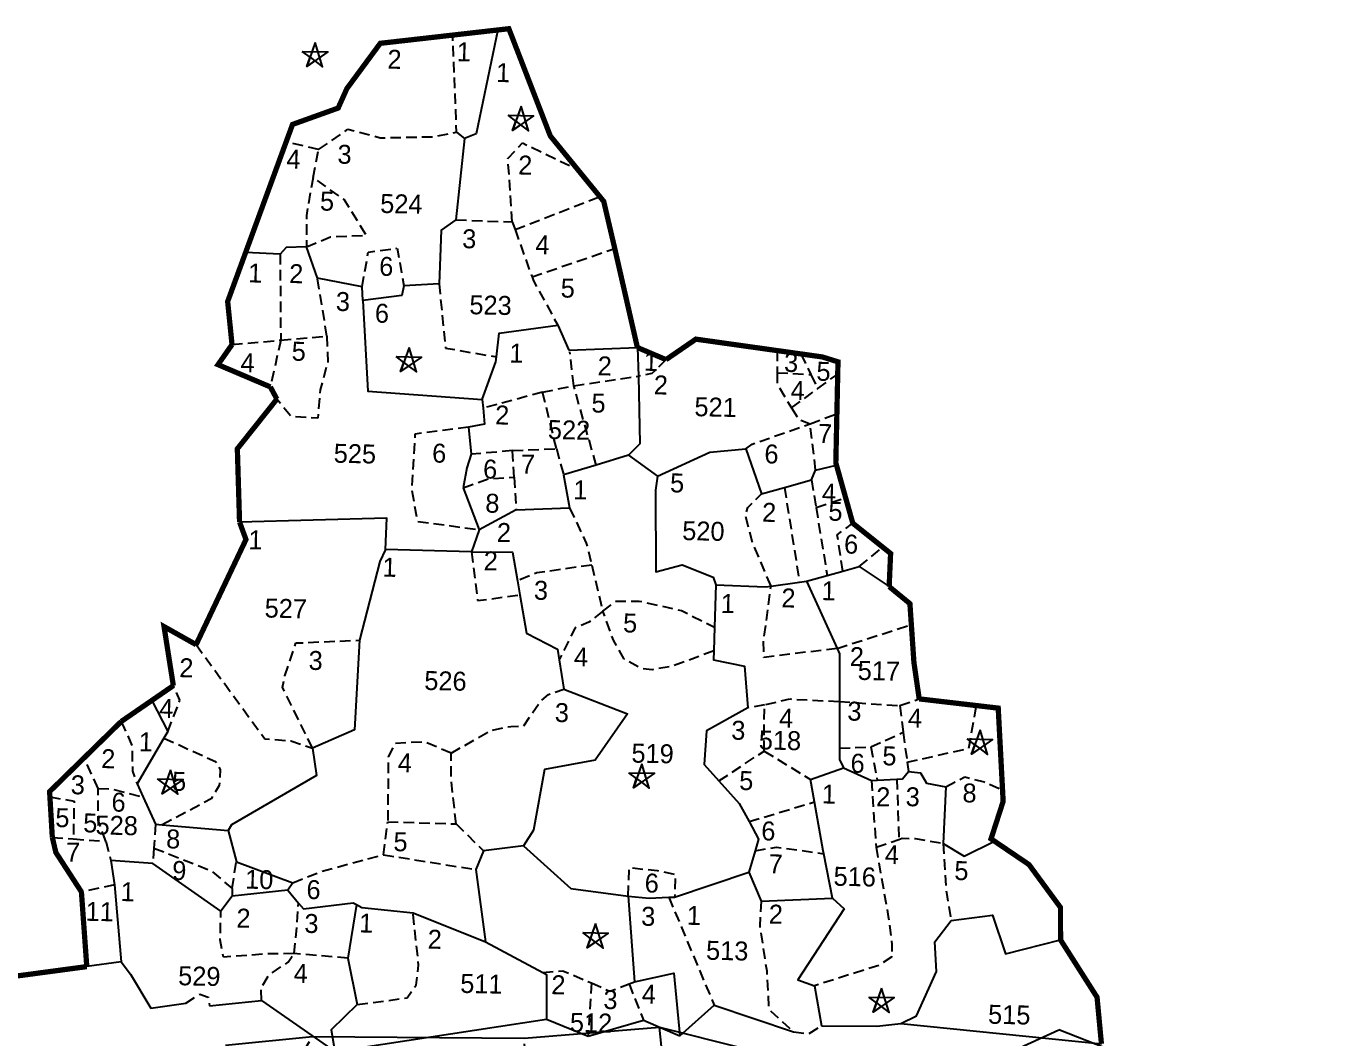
# Model space of a CAD drawing. Header units: metres. Extents: x 291404 to 294611, y 2095644 to 2100556.
# Drawn here: x 293397 to 294009, y 2098960 to 2099440 of the extents above; entities that cross this region are included whole.
import ezdxf
from ezdxf.enums import TextEntityAlignment as Align

# ---------------------------------------------------------------- set-up
doc = ezdxf.new("R2010")
doc.units = ezdxf.units.M
doc.header["$MEASUREMENT"] = 0
doc.linetypes.add('DASHED', pattern=[0.75, 0.5, -0.25])
for name, color, linetype in [('OFF', 1, 'Continuous'), ('POLY_PARCEL', 6, 'Continuous'), ('POLY_SUBPARCEL', 6, 'DASHED'), ('SYM_STONE', 1, 'Continuous'), ('TEXT_MAPIN', 7, 'Continuous'), ('TEXT_PARCEL', 7, 'Continuous'), ('V_BOUND_LINE', 7, 'Continuous')]:
    doc.layers.add(name, color=color, linetype=linetype)
doc.styles.add('TEXT_MAP', font='', dxfattribs={"height": 2.5})
doc.styles.get('TEXT_MAP').set_extended_font_data('Kruti Dev 050')

# ---------------------------------------------------------------- blocks, each defined once
blk = doc.blocks.new('STONE_STAR')
for points in [[(0.0002362777088933399, 0.6390163992749933), (-0.3757126541838147, -0.5166521227757528), (8.207050319697373e-05, -0.244048505750726), (0.3752846735993103, -0.5166621214745817)], [(-0.6072128849311298, 0.1971282657742393), (0.6073912254960874, 0.1972177086803129), (-0.3762121946533057, -0.5170557066208801), (-0.2327006643712934, -0.07488324648326738)]]:
    blk.add_lwpolyline(points, close=True)
blk.add_lwpolyline([(-0.2327006643712934, -0.07488324648326738), (8.207050319697373e-05, -0.244048505750726)])

msp = doc.modelspace()

# ---------------------------------------------------------------- linework, layer by layer
at = {"layer": 'OFF'}
for points in [[(293600.6755979907, 2099389.554959543), (293604.4365202389, 2099386.626335688)], [(293455.7011772426, 2098974.563865143), (293472.3439135232, 2098976.955139917)], [(293483.5804843757, 2098975.691954928), (293508.1799454882, 2098978.241856596)], [(293508.1799454882, 2098978.241856596), (293542.9153624297, 2098954.119460617)], [(293706.4128734326, 2098961.560261737), (293722.7046659103, 2098976.089277633)], [(293722.7046659103, 2098976.089277633), (293760.3191409654, 2098963.347240514)], [(293542.9153624297, 2098954.119460617), (293643.212868933, 2098969.356310035)], [(293643.212868933, 2098969.356310035), (293663.0001326016, 2098961.330908195)], [(293663.0001326016, 2098961.330908195), (293689.2488692948, 2098968.863588221)], [(293689.2488692948, 2098968.863588221), (293706.4128734326, 2098961.560261737)], [(293811.2604065017, 2098967.286586067), (293906.2564590601, 2098957.753715888)], [(293491.1548090551, 2098957.059312576), (293532.4445880551, 2098961.107300701)], [(293532.4445880551, 2098961.107300701), (293632.6874529886, 2098960.425035941)], [(293632.6874529886, 2098960.425035941), (293696.8330605987, 2098965.608043662)], [(293833.886402698, 2098940.555555636), (293886.0357454094, 2098964.303892474)]]:
    msp.add_lwpolyline(points, dxfattribs=at)
at = {"layer": 'POLY_PARCEL'}
for points in [[(293620.2134834845, 2099437.986200077), (293610.0160289085, 2099388.811425644), (293604.4365202389, 2099386.626335688), (293600.3846582522, 2099348.00268392)], [(293600.3846582522, 2099348.00268392), (293593.3635720343, 2099343.08335433), (293592.3619900316, 2099317.758810532)], [(293529.567928044, 2099335.22826656), (293519.8799822627, 2099334.974207717), (293517.0459906801, 2099331.808849914)], [(293534.7836717338, 2099320.370227538), (293529.567928044, 2099335.22826656)], [(293517.0459906801, 2099331.808849914), (293500.6816728939, 2099332.544085704)], [(293555.9047012617, 2099316.232756529), (293534.7836717338, 2099320.370227538)], [(293556.227924051, 2099309.774168387), (293555.9047012617, 2099316.232756529)], [(293575.7414466919, 2099316.731042743), (293574.7214119289, 2099312.144462754), (293556.227924051, 2099309.774168387)], [(293592.3619900316, 2099317.758810532), (293575.7414466919, 2099316.731042743)], [(293556.227924051, 2099309.774168387), (293558.5396472905, 2099266.867182258), (293612.8624310195, 2099262.942738404)], [(293619.5235788466, 2099283.103130854), (293620.9098698011, 2099294.347185705), (293648.6548214506, 2099298.123932501)], [(293648.6548214506, 2099298.123932501), (293653.7876732969, 2099286.281134908)], [(293653.7876732969, 2099286.281134908), (293686.3498770798, 2099287.57706462)], [(293686.3498770798, 2099287.57706462), (293686.8044072103, 2099273.972916534)], [(293612.8624310195, 2099262.942738404), (293619.2370645269, 2099280.779244432), (293619.5235788466, 2099283.103130854)], [(293686.8044072103, 2099273.972916534), (293687.5701000252, 2099241.993156387), (293682.1700715746, 2099236.535274075)], [(293612.8624310195, 2099262.942738404), (293613.2499127812, 2099258.856146555)], [(293613.2499127812, 2099258.856146555), (293613.9710676306, 2099251.250458181), (293606.3533748904, 2099249.896068265)], [(293606.3533748904, 2099249.896068265), (293607.595355544, 2099236.975261345)], [(293607.595355544, 2099236.975261345), (293605.5614800383, 2099230.571524026), (293603.8421503407, 2099221.127118905)], [(293682.1700715746, 2099236.535274075), (293666.8510382486, 2099231.766916084)], [(293682.1700715746, 2099236.535274075), (293695.8774524053, 2099226.651421342)], [(293695.8774524053, 2099226.651421342), (293720.6833799311, 2099238.060567294), (293737.7746154064, 2099239.539121202)], [(293737.7746154064, 2099239.539121202), (293745.1570397466, 2099218.18314843)], [(293666.8510382486, 2099231.766916084), (293651.3603630119, 2099227.318619153)], [(293770.8028864409, 2099229.523568025), (293770.8028864409, 2099229.523568025), (293780.6887073967, 2099231.888832864)], [(293651.3603630119, 2099227.318619153), (293654.2521325005, 2099211.588512322)], [(293695.8774524053, 2099226.651421342), (293695.0046601061, 2099219.935413199), (293695.1005532446, 2099181.223229647), (293707.6224907089, 2099184.642650992), (293722.252113873, 2099178.800385276), (293723.5560534116, 2099175.085877794)], [(293756.0452839011, 2099221.224829328), (293768.880291722, 2099224.810347578)], [(293768.880291722, 2099224.810347578), (293770.8028864409, 2099229.523568025), (293770.8028864409, 2099229.523568025)], [(293603.8421503407, 2099221.127118905), (293611.3860371003, 2099201.245413157)], [(293745.1570397466, 2099218.18314843), (293756.0452839011, 2099221.224829328)], [(293566.9989075506, 2099191.874583915), (293567.6937073737, 2099206.650273692), (293497.8205650655, 2099204.891714454)], [(293628.96491356, 2099210.726174332), (293611.3860371003, 2099201.245413157)], [(293628.96491356, 2099210.726174332), (293654.2521325005, 2099211.588512322)], [(293611.3860371003, 2099201.245413157), (293607.7460939446, 2099190.704266353)], [(293566.9989075506, 2099191.874583915), (293564.2226781807, 2099186.245177163), (293554.6985662184, 2099148.903286583)], [(293607.7460939446, 2099190.704266353), (293566.9989075506, 2099191.874583915)], [(293607.7460939446, 2099190.704266353), (293627.0967916095, 2099190.670500327), (293629.5084714467, 2099176.970432437)], [(293776.2879945732, 2099179.614454056), (293783.7571827384, 2099181.654097207)], [(293783.7571827384, 2099181.654097207), (293791.5191222319, 2099183.773683216)], [(293791.5191222319, 2099183.773683216), (293805.6649332826, 2099174.306519626)], [(293629.5084714467, 2099176.970432437), (293630.665164366, 2099170.399588631)], [(293723.5560534116, 2099175.085877794), (293722.9281339007, 2099155.098745271)], [(293723.5560534116, 2099175.085877794), (293747.0502063906, 2099174.123596366), (293749.6786192462, 2099174.503987977)], [(293749.6786192462, 2099174.503987977), (293763.1666454536, 2099176.456014656)], [(293763.1666454536, 2099176.456014656), (293766.4752474036, 2099176.934845225)], [(293766.4752474036, 2099176.934845225), (293776.2879945732, 2099179.614454056)], [(293766.4752474036, 2099176.934845225), (293780.960161765, 2099144.991399558)], [(293630.665164366, 2099170.399588631), (293633.8649719318, 2099152.222391057), (293648.5026526179, 2099144.704335575), (293649.3198875308, 2099139.536584965)], [(293722.9281339007, 2099155.098745271), (293722.5744318201, 2099143.840152035)], [(293554.6985662184, 2099148.903286583), (293552.2753488162, 2099106.479664351), (293532.359301891, 2099097.802881653)], [(293780.960161765, 2099144.991399558), (293782.0760949804, 2099142.530442514), (293782.1077248135, 2099119.855296985)], [(293649.3198875308, 2099139.536584965), (293651.5115169101, 2099125.677908733)], [(293722.5744318201, 2099143.840152035), (293722.4422134922, 2099139.631546957), (293737.1769820753, 2099136.66234609), (293738.6526019227, 2099116.910157622), (293719.0672750565, 2099105.950852844), (293717.9689320694, 2099090.046041989), (293724.9881848149, 2099082.235149702)], [(293456.2760620114, 2099120.396154967), (293463.8106985867, 2099105.628611127)], [(293651.5115169101, 2099125.677908733), (293681.6182294023, 2099114.037251381), (293666.3227333431, 2099092.117404802), (293642.3237510627, 2099087.699449396), (293637.157656964, 2099058.987159201), (293632.4446471173, 2099051.502869593)], [(293782.1077248135, 2099119.855296985), (293782.1386064481, 2099097.716528355)], [(293461.9982093088, 2099102.550589057), (293449.2434263814, 2099080.890045278)], [(293463.8106985867, 2099105.628611127), (293461.9982093088, 2099102.550589057)], [(293532.359301891, 2099097.802881653), (293534.3598176917, 2099084.865885036), (293494.019002139, 2099061.455273512), (293492.4453042867, 2099058.834150314)], [(293782.1386064481, 2099097.716528355), (293782.1459266664, 2099092.468729075), (293784.0807311707, 2099088.45254972)], [(293768.3688873005, 2099082.984857227), (293784.0807311707, 2099088.45254972)], [(293770.2910117205, 2099072.294281377), (293768.3688873005, 2099082.984857227)], [(293784.0807311707, 2099088.45254972), (293797.2337042285, 2099082.483160072)], [(293800.0084028793, 2099082.637014057), (293809.3606049975, 2099083.155583369)], [(293809.3606049975, 2099083.155583369), (293812.0493794259, 2099083.304672951), (293814.7770648474, 2099086.659652396)], [(293814.7770648474, 2099086.659652396), (293820.4579771108, 2099086.159159455), (293823.3869319283, 2099081.166471065), (293832.4569697314, 2099079.455913409)], [(293449.2434263814, 2099080.890045278), (293452.1227679835, 2099074.551347157)], [(293724.9881848149, 2099082.235149702), (293734.6475889953, 2099071.486346609), (293739.253970654, 2099062.965045386)], [(293797.2337042285, 2099082.483160072), (293800.0084028793, 2099082.637014057)], [(293832.4569697314, 2099079.455913409), (293831.2399405496, 2099052.631802758)], [(293452.1227679835, 2099074.551347157), (293457.9413007103, 2099061.742195777)], [(293774.7138750438, 2099047.785782202), (293774.4674285564, 2099049.065659702), (293770.2910117205, 2099072.294281377)], [(293457.9413007103, 2099061.742195777), (293461.176613924, 2099061.469519075)], [(293461.176613924, 2099061.469519075), (293492.4453042867, 2099058.834150314)], [(293492.4453042867, 2099058.834150314), (293496.3017010819, 2099043.961322654)], [(293739.253970654, 2099062.965045386), (293743.7732713806, 2099054.604834343), (293742.1669662575, 2099049.143199248)], [(293831.2399405496, 2099052.631802758), (293841.2428441763, 2099046.653395889), (293855.6374380859, 2099053.662439526)], [(293613.4958648653, 2099049.100093339), (293609.8170960533, 2099040.22924832)], [(293632.4446471173, 2099051.502869593), (293613.4958648653, 2099049.100093339)], [(293632.4446471173, 2099051.502869593), (293654.7799371502, 2099031.305465421), (293682.0224200561, 2099027.690064636)], [(293742.1669662575, 2099049.143199248), (293739.1794267071, 2099038.985197119)], [(293778.763400257, 2099026.7552686), (293774.7138750438, 2099047.785782202)], [(293456.7863231334, 2099043.183887179), (293436.8231639004, 2099044.534306438)], [(293436.8231639004, 2099044.534306438), (293438.5092056157, 2099033.000681235)], [(293488.9340047333, 2099020.501590083), (293456.7863231334, 2099043.183887179)], [(293496.3017010819, 2099043.961322654), (293523.0273787761, 2099033.909805153)], [(293609.8170960533, 2099040.22924832), (293614.3986681901, 2099005.999492324)], [(293523.0273787761, 2099033.909805153), (293520.6789573621, 2099030.546730936)], [(293704.0198893962, 2099027.220564461), (293739.1794267071, 2099038.985197119)], [(293739.1794267071, 2099038.985197119), (293744.9605374538, 2099025.220641346)], [(293438.5092056157, 2099033.000681235), (293441.7502057383, 2098996.478539967)], [(293520.6789573621, 2099030.546730936), (293494.3974662177, 2099027.590619407)], [(293520.6789573621, 2099030.546730936), (293525.7843645513, 2099024.419250223)], [(293494.3974662177, 2099027.590619407), (293488.9340047333, 2099020.501590083)], [(293525.7843645513, 2099024.419250223), (293528.0782093156, 2099021.666190765), (293551.6655649227, 2099024.575954506), (293553.3086932049, 2099023.634135676)], [(293553.3086932049, 2099023.634135676), (293549.1717016418, 2098998.357486684)], [(293553.3086932049, 2099023.634135676), (293555.7889535849, 2099022.212484088), (293580.021575059, 2099019.799057947)], [(293682.0224200561, 2099027.690064636), (293691.8671742889, 2099026.72145815), (293701.2406004706, 2099027.106420368)], [(293682.0224200561, 2099027.690064636), (293684.9493878267, 2098987.048476396)], [(293701.2406004706, 2099027.106420368), (293704.0198893962, 2099027.220564461)], [(293744.9605374538, 2099025.220641346), (293778.763400257, 2099026.7552686)], [(293778.763400257, 2099026.7552686), (293784.343544332, 2099021.713746234), (293762.3764433785, 2098988.050628449), (293770.2844100025, 2098985.227139259)], [(293580.021575059, 2099019.799057947), (293614.3986681901, 2099005.999492324)], [(293811.2604065017, 2098967.286586067), (293818.5473863148, 2098970.923497911), (293828.1028638033, 2098991.95722273), (293827.2644191816, 2099006.007150881), (293835.0681970743, 2099016.080179592)], [(293835.0681970743, 2099016.080179592), (293854.6850939784, 2099018.681674936), (293860.7442802418, 2099000.348634871), (293886.8911111859, 2099006.935516199)], [(293614.3986681901, 2099005.999492324), (293641.4926459768, 2098991.549230428)], [(293549.1717016418, 2098998.357486684), (293553.6329109968, 2098976.266112269)], [(293441.7502057383, 2098996.478539967), (293425.4230214322, 2098994.288150614)], [(293441.7502057383, 2098996.478539967), (293446.1800495671, 2098990.695331313), (293455.7011772426, 2098974.563865143)], [(293641.4926459768, 2098991.549230428), (293643.2866749135, 2098990.592405698), (293643.212868933, 2098969.356310035)], [(293684.9493878267, 2098987.048476396), (293703.6305476001, 2098991.200684248), (293706.4128734326, 2098961.560261737)], [(293770.2844100025, 2098985.227139259), (293773.6725454342, 2098966.192617491)], [(293553.6329109968, 2098976.266112269), (293541.2374760468, 2098964.39486472), (293542.9153624297, 2098954.119460617)], [(293773.6725454342, 2098966.192617491), (293799.8500451584, 2098966.013144488), (293811.2604065017, 2098967.286586067)], [(293699.9843657031, 2098935.132831552), (293696.8330605987, 2098965.608043662)], [(293696.8330605987, 2098965.608043662), (293736.4203433801, 2098955.619478882)], [(294009.4332801381, 2098903.769595304), (294001.6654262995, 2098908.112971725), (293985.9679646721, 2098913.64494413), (293963.3884574786, 2098934.071453635), (293908.3113493629, 2098946.503465066), (293908.1835739292, 2098955.623380801), (293886.0357454094, 2098964.303892474)]]:
    msp.add_lwpolyline(points, dxfattribs=at)
at = {"layer": 'POLY_SUBPARCEL', "ltscale": 10, "flags": 128}
for points in [[(293535.3095535379, 2099381.398713872), (293549.167151946, 2099390.995441543), (293564.4394705627, 2099386.917153173), (293589.7074193688, 2099387.40121309), (293600.6755979907, 2099389.554959543), (293598.8462278573, 2099435.560068046)], [(293535.3095535379, 2099381.398713872), (293519.8926678354, 2099384.960480881)], [(293627.0735876272, 2099347.033701898), (293624.9846832735, 2099377.096899833), (293631.9680625701, 2099384.45250215), (293658.0484588452, 2099371.913278231)], [(293532.6375915309, 2099368.152039477), (293535.3095535379, 2099381.398713872)], [(293532.6375915309, 2099368.152039477), (293529.5225809778, 2099350.13913249), (293529.567928044, 2099335.22826656)], [(293529.567928044, 2099335.22826656), (293540.9111063899, 2099340.003567403), (293557.9911289905, 2099340.6623808), (293547.4304748413, 2099357.60269137), (293532.6375915309, 2099368.152039477)], [(293628.3799482166, 2099343.39140708), (293668.5554003983, 2099359.047618585)], [(293600.3846582522, 2099348.00268392), (293627.0735876272, 2099347.033701898)], [(293627.0735876272, 2099347.033701898), (293628.3799482166, 2099343.39140708)], [(293628.3799482166, 2099343.39140708), (293636.4150577309, 2099320.988528437)], [(293555.9047012617, 2099316.232756529), (293558.8472398474, 2099332.798334784), (293572.537452241, 2099334.552865791), (293575.7414466919, 2099316.731042743)], [(293636.4150577309, 2099320.988528437), (293675.6251689441, 2099334.489701813)], [(293517.0459906801, 2099331.808849914), (293517.3390851561, 2099291.044187117)], [(293539.2245080438, 2099292.964922762), (293534.7836717338, 2099320.370227538)], [(293592.3619900316, 2099317.758810532), (293595.421923794, 2099287.330914204), (293619.5235788466, 2099283.103130854)], [(293636.4150577309, 2099320.988528437), (293637.0602010653, 2099319.189789066), (293648.6548214506, 2099298.123932501)], [(293539.2245080438, 2099292.964922762), (293539.6448477448, 2099280.675611374), (293535.9493958603, 2099267.450781704), (293534.9832479528, 2099254.167699484), (293522.3674668821, 2099254.778080862), (293515.5110402009, 2099263.119637395)], [(293517.3390851561, 2099291.044187117), (293539.2245080438, 2099292.964922762)], [(293494.2511698732, 2099288.945286286), (293517.3390851561, 2099291.044187117)], [(293517.3390851561, 2099291.044187117), (293512.4164538346, 2099268.903294599)], [(293656.166804941, 2099269.487103303), (293654.3805896539, 2099285.55918332)], [(293752.6249328118, 2099286.100085675), (293752.5799429977, 2099275.632714578)], [(293699.9156259141, 2099281.820536597), (293693.2739960863, 2099275.182853341), (293686.8044072103, 2099273.972916534)], [(293763.817696528, 2099284.525499023), (293768.6184274034, 2099274.712291028)], [(293656.166804941, 2099269.487103303), (293686.8044072103, 2099273.972916534)], [(293752.5799429977, 2099275.632714578), (293752.5564432436, 2099270.165240419), (293759.4597928118, 2099258.965132603)], [(293752.5799429977, 2099275.632714578), (293768.6184274034, 2099274.712291028)], [(293768.6184274034, 2099274.712291028), (293771.8631278043, 2099268.07977595)], [(293771.8631278043, 2099268.07977595), (293781.2936310522, 2099275.009821276)], [(293641.4168015169, 2099266.404183789), (293656.166804941, 2099269.487103303)], [(293666.8510382486, 2099231.766916084), (293656.166804941, 2099269.487103303)], [(293759.4597928118, 2099258.965132603), (293771.8631278043, 2099268.07977595)], [(293641.4168015169, 2099266.404183789), (293613.2499127812, 2099258.856146555)], [(293648.0136116464, 2099239.655979466), (293641.4168015169, 2099266.404183789)], [(293759.4597928118, 2099258.965132603), (293762.7832020382, 2099253.573178845), (293768.1981600206, 2099251.410879077)], [(293768.1981600206, 2099251.410879077), (293780.8933768806, 2099256.256731624)], [(293606.3533748904, 2099249.896068265), (293580.9207837055, 2099246.545896014), (293579.3369380258, 2099220.313417016), (293582.0872043023, 2099205.245410223), (293611.3860371003, 2099201.245413157)], [(293737.7746154064, 2099239.539121202), (293740.6867359793, 2099241.764447545), (293768.1981600206, 2099251.410879077)], [(293770.8028864409, 2099229.523568025), (293768.1981600206, 2099251.410879077)], [(293627.1735107115, 2099238.736296277), (293607.595355544, 2099236.975261345)], [(293627.1735107115, 2099238.736296277), (293648.0136116464, 2099239.655979466)], [(293627.9277386779, 2099226.098736044), (293627.1735107115, 2099238.736296277)], [(293648.0136116464, 2099239.655979466), (293651.3603630119, 2099227.318619153)], [(293603.8421503407, 2099221.127118905), (293615.6240068991, 2099225.337980495), (293627.9277386779, 2099226.098736044)], [(293627.9277386779, 2099226.098736044), (293628.96491356, 2099210.726174332)], [(293768.880291722, 2099224.810347578), (293771.0118885933, 2099211.805043887)], [(293749.6786192462, 2099174.503987977), (293741.0457711287, 2099194.937054176), (293737.569509486, 2099207.97383433), (293738.6730501789, 2099211.70260664), (293745.1570397466, 2099218.18314843)], [(293756.0452839011, 2099221.224829328), (293763.1666454536, 2099176.456014656)], [(293771.0118885933, 2099211.805043887), (293785.0567150753, 2099216.337158083)], [(293771.0118885933, 2099211.805043887), (293776.2879945732, 2099179.614454056)], [(293654.2521325005, 2099211.588512322), (293662.147903605, 2099194.934263915), (293664.6885091942, 2099184.495698156)], [(293783.7571827384, 2099181.654097207), (293781.0638159601, 2099198.858622894), (293788.4279042566, 2099204.334514858)], [(293607.7460939446, 2099190.704266353), (293610.6116419038, 2099167.650595953), (293630.665164366, 2099170.399588631)], [(293791.5191222319, 2099183.773683216), (293802.6495220836, 2099192.976685231)], [(293664.6885091942, 2099184.495698156), (293638.6358406631, 2099180.767906332), (293629.5084714467, 2099176.970432437)], [(293664.6885091942, 2099184.495698156), (293669.992924603, 2099162.701489212)], [(293780.960161765, 2099144.991399558), (293746.3477907319, 2099140.767330861), (293746.174004097, 2099148.616813776), (293749.6786192462, 2099174.503987977)], [(293669.992924603, 2099162.701489212), (293663.394375017, 2099157.38439516), (293656.8540441709, 2099154.795020962), (293649.3198875308, 2099139.536584965)], [(293669.992924603, 2099162.701489212), (293676.2357538483, 2099167.343934927), (293687.160275409, 2099167.451886864), (293707.2016075526, 2099162.930693597), (293722.9281339007, 2099155.098745271)], [(293722.5744318201, 2099143.840152035), (293702.5400077606, 2099136.422781707), (293693.2922050126, 2099134.914557241), (293688.5231843964, 2099135.35746229), (293680.0886982264, 2099139.972053342), (293675.1531754548, 2099148.605408374), (293669.992924603, 2099162.701489212)], [(293780.960161765, 2099144.991399558), (293816.185755253, 2099156.260544442)], [(293477.2222185009, 2099146.814501807), (293509.8177591151, 2099102.188326746), (293522.0850971399, 2099101.244259775), (293532.359301891, 2099097.802881653)], [(293532.359301891, 2099097.802881653), (293518.1884957962, 2099126.570351318), (293519.3284232493, 2099132.003950773), (293524.4394721124, 2099147.586411201), (293554.6985662184, 2099148.903286583)], [(293463.8106985867, 2099105.628611127), (293469.5904177538, 2099120.44406507), (293466.438442059, 2099127.39038069)], [(293598.0576658432, 2099095.374645545), (293617.061830194, 2099106.226013838), (293626.316917326, 2099108.075200898), (293632.4651410712, 2099108.285099613), (293640.3375980766, 2099119.860671243), (293644.1631724456, 2099123.190223632), (293651.5115169101, 2099125.677908733)], [(293746.4252253208, 2099096.420002723), (293746.549809967, 2099118.249061073), (293758.5560402407, 2099121.062892613), (293782.1077248135, 2099119.855296985)], [(293782.1077248135, 2099119.855296985), (293810.7104308365, 2099117.903020216)], [(293810.7104308365, 2099117.903020216), (293819.9046662499, 2099121.114706665)], [(293746.549809967, 2099118.249061073), (293738.6526019227, 2099116.910157622)], [(293810.7104308365, 2099117.903020216), (293812.3537276525, 2099105.277805672)], [(293814.2042512448, 2099091.060497426), (293843.4665407235, 2099097.71959727), (293847.0196603524, 2099117.948674253)], [(293441.761970907, 2099110.406877959), (293446.9417429636, 2099098.754624216), (293447.0282014886, 2099086.813561521), (293449.2434263814, 2099080.890045278)], [(293461.9982093088, 2099102.550589057), (293486.3784696937, 2099091.431623453), (293488.6865642893, 2099087.630035341), (293488.1852969077, 2099080.136078421), (293484.294226313, 2099073.737834485), (293461.176613924, 2099061.469519075)], [(293796.9829620022, 2099098.411015114), (293812.3537276525, 2099105.277805672)], [(293812.3537276525, 2099105.277805672), (293814.2042512448, 2099091.060497426)], [(293598.0576658432, 2099095.374645545), (293585.5437676629, 2099100.75854114), (293571.5342217844, 2099100.034193415), (293568.3254754116, 2099093.621386379), (293568.0116796695, 2099062.927229557)], [(293600.4149624275, 2099061.894516167), (293598.1368469779, 2099083.09261563), (293598.0576658432, 2099095.374645545)], [(293724.9881848149, 2099082.235149702), (293746.4252253208, 2099096.420002723)], [(293746.4252253208, 2099096.420002723), (293768.3688873005, 2099082.984857227)], [(293782.1386064481, 2099097.716528355), (293796.9829620022, 2099098.411015114)], [(293796.9829620022, 2099098.411015114), (293800.0084028793, 2099082.637014057)], [(293430.8115670397, 2099078.631664853), (293424.1835107669, 2099093.210716948)], [(293814.2042512448, 2099091.060497426), (293814.7770648474, 2099086.659652396)], [(293809.3606049975, 2099083.155583369), (293810.2917483414, 2099054.551463145)], [(293832.4569697314, 2099079.455913409), (293841.4696326375, 2099084.117392405), (293850.6373845702, 2099081.874999836), (293859.4030216194, 2099077.933764456)], [(293430.8115670397, 2099078.631664853), (293437.2936790502, 2099078.493314723), (293452.1227679835, 2099074.551347157)], [(293434.3742872073, 2099053.653822003), (293430.8325293389, 2099063.62191061), (293430.8115670397, 2099078.631664853)], [(293797.2337042285, 2099082.483160072), (293799.4610803406, 2099050.901939242)], [(293407.951878509, 2099074.637237992), (293419.422171947, 2099072.734582989), (293419.0268814939, 2099054.773087987)], [(293739.253970654, 2099062.965045386), (293770.2910117205, 2099072.294281377)], [(293457.9413007103, 2099061.742195777), (293457.2384166232, 2099050.448175826)], [(293565.971107624, 2099047.279239276), (293568.0116796695, 2099062.927229557)], [(293568.0116796695, 2099062.927229557), (293600.4149624275, 2099061.894516167)], [(293600.4149624275, 2099061.894516167), (293613.4958648653, 2099049.100093339)], [(293409.0941707187, 2099055.497467437), (293419.0268814939, 2099054.773087987)], [(293419.0268814939, 2099054.773087987), (293434.3742872073, 2099053.653822003)], [(293434.3742872073, 2099053.653822003), (293436.8231639004, 2099044.534306438)], [(293799.4610803406, 2099050.901939242), (293810.2917483414, 2099054.551463145)], [(293810.2917483414, 2099054.551463145), (293811.8375785506, 2099055.072349234), (293817.9785249055, 2099054.941280731), (293831.2399405496, 2099052.631802758)], [(293831.2399405496, 2099052.631802758), (293832.7923706106, 2099029.382182855), (293835.0681970743, 2099016.080179592)], [(293457.2384166232, 2099050.448175826), (293456.7863231334, 2099043.183887179)], [(293457.2384166232, 2099050.448175826), (293484.589988457, 2099039.619464595), (293494.3090794406, 2099031.22513463)], [(293523.0273787761, 2099033.909805153), (293536.4490834029, 2099039.381320018), (293565.971107624, 2099047.279239276)], [(293565.971107624, 2099047.279239276), (293609.8170960533, 2099040.22924832)], [(293742.1669662575, 2099049.143199248), (293752.280615623, 2099050.925990374), (293774.7138750438, 2099047.785782202)], [(293799.4610803406, 2099050.901939242), (293805.2445668983, 2099018.030924026), (293807.0077300573, 2099004.689589105), (293806.8840150916, 2098998.893177705), (293800.9969062824, 2098994.925384803), (293770.2844100025, 2098985.227139259)], [(293494.3090794406, 2099031.22513463), (293496.3017010819, 2099043.961322654)], [(293682.0224200561, 2099027.690064636), (293682.4430521547, 2099041.159578236), (293695.7266098516, 2099039.852703644), (293704.2193148572, 2099037.965836919), (293704.0198893962, 2099027.220564461)], [(293438.5092056157, 2099033.000681235), (293422.8764149818, 2099029.691372414)], [(293494.3090794406, 2099031.22513463), (293494.3974662177, 2099027.590619407)], [(293523.6714613407, 2099000.425173424), (293524.9714904242, 2099013.36000695), (293525.7843645513, 2099024.419250223)], [(293701.2406004706, 2099027.106420368), (293722.7046659103, 2098976.089277633)], [(293744.9605374538, 2099025.220641346), (293744.3234432087, 2099013.492247419), (293747.6250485359, 2098992.27230323), (293748.6040045826, 2098974.172017191), (293760.3191409654, 2098963.347240514)], [(293523.6714613407, 2099000.425173424), (293511.3822841513, 2099000.346343363), (293490.1864699651, 2098998.752011685), (293488.6553050916, 2099006.971583696), (293488.9340047333, 2099020.501590083)], [(293553.6329109968, 2098976.266112269), (293577.2381376149, 2098979.474257424), (293581.4630964751, 2098985.524252516), (293582.6903521336, 2098995.049436226), (293580.021575059, 2099019.799057947)], [(293508.1799454882, 2098978.241856596), (293507.9625017921, 2098984.045544996), (293511.8535723868, 2098990.443788932), (293520.8548220687, 2098996.391841871), (293523.6714613407, 2099000.425173424)], [(293549.1717016418, 2098998.357486684), (293523.6714613407, 2099000.425173424)], [(293641.4926459768, 2098991.549230428), (293651.032035634, 2098992.287202024), (293664.5621533909, 2098986.540494334)], [(293664.5621533909, 2098986.540494334), (293663.0001326016, 2098961.330908195)], [(293664.5621533909, 2098986.540494334), (293673.3523599015, 2098982.600551619), (293682.3999114776, 2098986.070650086)], [(293682.3999114776, 2098986.070650086), (293684.9493878267, 2098987.048476396)], [(293682.3999114776, 2098986.070650086), (293689.2488692948, 2098968.863588221)], [(293472.3439135232, 2098976.955139917), (293478.9206311295, 2098981.249341261), (293482.9854811744, 2098979.798097959), (293483.5804843757, 2098975.691954928)], [(293507.066821523, 2098908.336762842), (293531.1417097535, 2098927.75757616), (293524.3225888724, 2098947.865670292), (293532.4445880551, 2098961.107300701)], [(293634.5527563771, 2098937.758417817), (293632.6874529886, 2098960.425035941)], [(293760.3191409654, 2098963.347240514), (293767.4690225129, 2098962.512397322), (293773.6725454342, 2098966.192617491)]]:
    msp.add_lwpolyline(points, dxfattribs=at)
at = {"layer": 'V_BOUND_LINE', "const_width": 2.493610258846112}
for points in [[(293598.8462278573, 2099435.560068046), (293620.2134834845, 2099437.986200077)], [(293620.2134834845, 2099437.986200077), (293625.4415999647, 2099438.579823379), (293645.0956307317, 2099387.773904954), (293658.0484588452, 2099371.913278231)], [(293519.8926678354, 2099384.960480881), (293522.9272430341, 2099393.240192228), (293544.546337618, 2099400.997834528), (293548.6759092233, 2099410.200810703), (293564.5089662115, 2099431.661264578), (293598.8462278573, 2099435.560068046)], [(293500.6816728939, 2099332.544085704), (293519.8926678354, 2099384.960480881)], [(293658.0484588452, 2099371.913278231), (293668.5554003983, 2099359.047618585)], [(293668.5554003983, 2099359.047618585), (293670.4078970924, 2099356.779252301), (293675.6251689441, 2099334.489701813)], [(293675.6251689441, 2099334.489701813), (293686.3498770798, 2099287.57706462)], [(293494.2511698732, 2099288.945286286), (293492.1839452072, 2099309.35839158), (293500.6816728939, 2099332.544085704)], [(293699.9156259141, 2099281.820536597), (293714.0675227492, 2099291.524303031), (293752.6249328118, 2099286.100085675)], [(293512.4164538346, 2099268.903294599), (293487.6122123047, 2099279.438520869), (293494.2511698732, 2099288.945286286)], [(293686.3498770798, 2099287.57706462), (293699.9156259141, 2099281.820536597)], [(293752.6249328118, 2099286.100085675), (293763.817696528, 2099284.525499023)], [(293763.817696528, 2099284.525499023), (293773.9575546237, 2099283.099034066), (293781.4171216488, 2099280.795720319), (293781.2936310522, 2099275.009821276)], [(293781.2936310522, 2099275.009821276), (293780.8933768806, 2099256.256731624)], [(293515.5110402009, 2099263.119637395), (293512.4164538346, 2099268.903294599)], [(293497.8205650655, 2099204.891714454), (293496.7730713763, 2099239.577078226), (293515.5110402009, 2099263.119637395)], [(293780.8933768806, 2099256.256731624), (293780.3955600353, 2099232.932542665), (293780.6887073967, 2099231.888832864)], [(293780.6887073967, 2099231.888832864), (293782.5174173993, 2099225.377969028)], [(293782.5174173993, 2099225.377969028), (293785.0567150753, 2099216.337158083)], [(293785.0567150753, 2099216.337158083), (293788.4279042566, 2099204.334514858)], [(293477.2222185009, 2099146.814501807), (293500.8617862801, 2099196.607742334), (293497.8205650655, 2099204.891714454)], [(293788.4279042566, 2099204.334514858), (293802.6495220836, 2099192.976685231)], [(293802.6495220836, 2099192.976685231), (293806.3577721704, 2099190.015160515), (293805.6649332826, 2099174.306519626)], [(293805.6649332826, 2099174.306519626), (293815.5042993401, 2099166.234800171), (293816.185755253, 2099156.260544442)], [(293466.438442059, 2099127.39038069), (293462.0295433342, 2099155.357826931), (293477.2222185009, 2099146.814501807)], [(293816.185755253, 2099156.260544442), (293817.4114285507, 2099138.320750127), (293819.9046662499, 2099121.114706665)], [(293456.2760620114, 2099120.396154967), (293466.438442059, 2099127.39038069)], [(293441.761970907, 2099110.406877959), (293456.2760620114, 2099120.396154967)], [(293819.9046662499, 2099121.114706665), (293847.0196603524, 2099117.948674253)], [(293847.0196603524, 2099117.948674253), (293857.3549943704, 2099116.741887988), (293859.4030216194, 2099077.933764456)], [(293424.1835107669, 2099093.210716948), (293441.761970907, 2099110.406877959)], [(293407.951878509, 2099074.637237992), (293407.7999172998, 2099077.183436461), (293424.1835107669, 2099093.210716948)], [(293859.4030216194, 2099077.933764456), (293859.6869313542, 2099072.553951242), (293853.9448190098, 2099054.808977443), (293855.6374380859, 2099053.662439526)], [(293409.0941707187, 2099055.497467437), (293407.951878509, 2099074.637237992)], [(293409.0941707187, 2099055.497467437), (293410.7624551282, 2099048.38332386), (293422.8764149818, 2099029.691372414)], [(293855.6374380859, 2099053.662439526), (293871.9204284414, 2099042.632748254), (293886.8615250217, 2099022.302223597), (293886.8911111859, 2099006.935516199)], [(293422.8764149818, 2099029.691372414), (293425.4230214322, 2098994.288150614)], [(293886.8911111859, 2099006.935516199), (293904.1891289023, 2098979.765021171), (293906.2564590601, 2098957.753715888)], [(293425.4230214322, 2098994.288150614), (293373.5609856433, 2098987.330548561)]]:
    msp.add_lwpolyline(points, dxfattribs=at)

# ---------------------------------------------------------------- block references
at = {"layer": 'SYM_STONE', "xscale": 9.974441035384446, "yscale": 9.974441035384446, "zscale": 9.974441035384446, "rotation": 358.7773004946598}
for p in [(293533.5532426818, 2099425.737541292), (293631.0816621822, 2099395.511797031), (293578.0094108135, 2099281.223300091), (293848.6136785463, 2099100.062085614), (293688.3271986028, 2099084.041191315), (293465.0109161147, 2099081.153431034), (293666.4409267387, 2099008.272830316), (293801.9758066034, 2098977.749289633)]:
    msp.add_blockref('STONE_STAR', p, dxfattribs=at)

# ---------------------------------------------------------------- texts
at = {"layer": 'TEXT_MAPIN', "style": 'TEXT_MAP'}
for s, p in [('2', (293571.2671133613, 2099424.157434935)), ('1', (293604.1295770697, 2099427.638242722)), ('1', (293622.7475692607, 2099417.771525952)), ('3', (293547.6002753804, 2099379.092936445)), ('4', (293523.4222860402, 2099376.811263124)), ('2', (293633.2195190379, 2099374.0350392)), ('5', (293539.2917969586, 2099356.816688395)), ('3', (293606.6855420722, 2099339.070045072)), ('4', (293641.4053230606, 2099336.218127863)), ('6', (293567.3629103627, 2099325.990480507)), ('1', (293505.2480013674, 2099322.843924913)), ('2', (293524.6976786218, 2099322.60512779)), ('5', (293653.3652902277, 2099315.625648829)), ('3', (293546.8166488986, 2099309.338403614)), ('6', (293565.3252784861, 2099303.791871026)), ('5', (293525.8917649772, 2099285.709193777)), ('1', (293629.0463778282, 2099284.89366995)), ('1', (293692.7935865506, 2099280.990911123)), ('4', (293501.6611165949, 2099280.325714477)), ('2', (293670.8885305195, 2099278.904723837)), ('3', (293759.2360424408, 2099280.470464922)), ('5', (293774.5656569928, 2099276.210222875)), ('2', (293697.4923858377, 2099269.879784707)), ('4', (293762.3600462481, 2099267.215502718)), ('5', (293667.9571386048, 2099261.162953942)), ('2', (293622.3186155693, 2099255.642764673)), ('7', (293775.324328792, 2099246.797619419)), ('6', (293592.4420679152, 2099237.508762717)), ('7', (293634.4801112097, 2099232.299052001)), ('6', (293749.9154346203, 2099237.126346169)), ('6', (293616.6026987262, 2099229.965223015)), ('1', (293659.3290838728, 2099220.113366359)), ('5', (293705.2002542157, 2099223.340890996)), ('8', (293617.6542533833, 2099213.794003413)), ('4', (293777.1628956989, 2099218.626417408)), ('2', (293748.8151497407, 2099209.53288368)), ('5', (293780.2333290922, 2099209.882541177)), ('1', (293505.3581928394, 2099196.434036803)), ('2', (293623.1113662558, 2099199.988157716)), ('6', (293787.671782368, 2099194.418213573)), ('1', (293568.8989864822, 2099183.449318235)), ('2', (293616.8767397096, 2099186.552932899)), ('3', (293640.6758621571, 2099172.555764942)), ('1', (293777.0008349915, 2099172.325542357)), ('1', (293729.1974149742, 2099166.270298537)), ('2', (293757.9497222405, 2099168.982079499)), ('5', (293682.9394053373, 2099156.984748526)), ('4', (293659.6331596395, 2099140.986758475)), ('2', (293790.3482432174, 2099141.183088295)), ('2', (293472.627816105, 2099135.909563356)), ('3', (293533.8986088741, 2099139.31370558)), ('4', (293463.1029788202, 2099116.621184278)), ('3', (293789.2166933807, 2099115.287791047)), ('3', (293650.5762998142, 2099114.620849354)), ('4', (293756.8792251706, 2099111.98568945)), ('4', (293817.9181062913, 2099112.054672656)), ('3', (293734.2056930041, 2099106.248381655)), ('1', (293453.4146442248, 2099100.75370233)), ('2', (293435.6156812267, 2099092.832807736)), ('4', (293576.1806852217, 2099090.815480111)), ('6', (293790.7283748469, 2099090.633277961)), ('5', (293805.8140517336, 2099094.037196974)), ('3', (293421.1806603831, 2099080.399550606)), ('5', (293469.2021132596, 2099081.976641924)), ('5', (293737.958806657, 2099082.327861639)), ('6', (293440.5030357834, 2099072.176131358)), ('1', (293777.1566408206, 2099076.023501188)), ('2', (293802.8730861226, 2099074.78683745)), ('3', (293816.8426804537, 2099074.734292578)), ('8', (293843.7610878505, 2099076.540162341)), ('5', (293413.8893832093, 2099064.758286218)), ('5', (293427.0852112696, 2099062.272120786)), ('8', (293466.3826379398, 2099054.754811924)), ('6', (293748.4368512852, 2099058.551294396)), ('7', (293418.9143369137, 2099048.502756243)), ('5', (293574.1202726449, 2099053.34854801)), ('7', (293751.9303839153, 2099042.935088488)), ('4', (293806.9871138722, 2099047.340790152)), ('9', (293469.2831240566, 2099039.806151504)), ('10', (293507.1585160731, 2099035.575484835)), ('5', (293839.9250652896, 2099039.690461017)), ('1', (293444.8476042617, 2099029.755772515)), ('6', (293532.9042919005, 2099030.76045586)), ('6', (293693.1805033121, 2099033.856641515)), ('11', (293431.5680200472, 2099020.359136736)), ('2', (293499.7069944825, 2099017.29909056)), ('3', (293691.5213385808, 2099018.105137605)), ('1', (293713.1696138355, 2099018.541725179)), ('2', (293751.9807196318, 2099019.196851677)), ('3', (293531.9071120547, 2099014.716447147)), ('1', (293557.8418710679, 2099014.905638542)), ('2', (293590.3372987914, 2099007.301068195)), ('4', (293526.8318073433, 2098991.068385939)), ('2', (293648.9310806892, 2098985.740865064)), ('4', (293691.8198847271, 2098981.259829436)), ('3', (293673.6167248918, 2098978.656248341))]:
    msp.add_text(s, height=8.976996931846001, rotation=358.7773004941478, dxfattribs=at).set_placement(p, align=Align.MIDDLE)
at = {"layer": 'TEXT_PARCEL', "style": 'TEXT_MAP'}
for s, p in [('524', (293574.5164215805, 2099355.608550047)), ('523', (293616.7802172982, 2099307.640037174)), ('521', (293723.422563786, 2099259.335607015)), ('522', (293653.9668218706, 2099248.531318011)), ('525', (293552.4971005094, 2099237.282099313)), ('520', (293717.6520409488, 2099200.634467929)), ('527', (293519.7462033485, 2099163.959051835)), ('517', (293800.8075555951, 2099134.353830792)), ('526', (293595.4047267371, 2099129.641471335)), ('518', (293753.9347150247, 2099101.472957097)), ('519', (293693.5819656441, 2099095.244014051)), ('528', (293439.6136284504, 2099061.196107099)), ('516', (293789.3641506628, 2099036.905056166)), ('513', (293728.9529958685, 2099001.846280949)), ('529', (293478.7649024091, 2098989.776598955)), ('511', (293612.4440920478, 2098986.080088017)), ('515', (293862.6038028912, 2098971.461375722)), ('512', (293664.4067292982, 2098967.676396697))]:
    msp.add_text(s, height=8.976996931846001, rotation=358.7773004941478, dxfattribs=at).set_placement(p, align=Align.MIDDLE)

doc.saveas('drawing.dxf')
